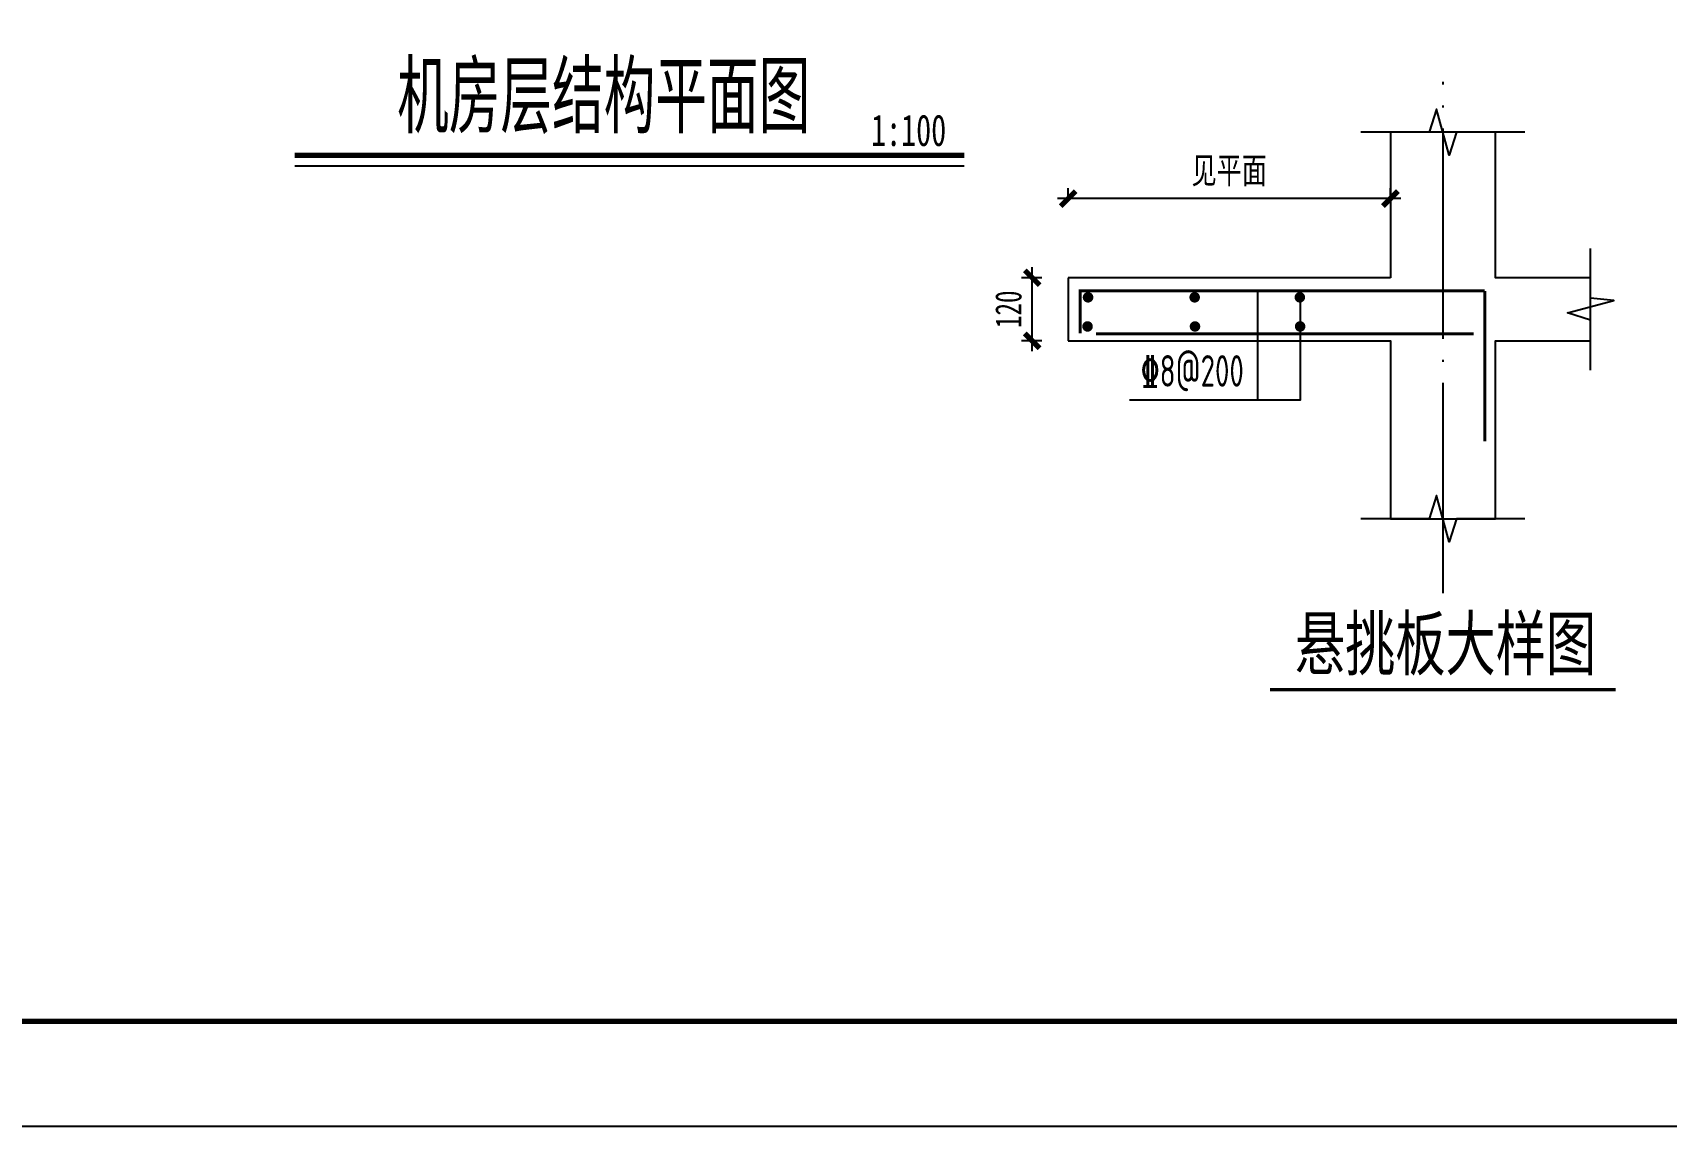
# Model space of a CAD drawing. Extents: x -3200781797 to -8106663, y 494714 to 1244925.
# Drawn here: x -8181957 to -8166419, y 1136664 to 1147070 of the extents above; entities that cross this region are included whole.
import ezdxf
from ezdxf.enums import TextEntityAlignment as Align
from ezdxf.xclip import XClip

# ---------------------------------------------------------------- set-up
doc = ezdxf.new("R2010")
doc.units = 0
doc.header["$LTSCALE"] = 1000
doc.header["$MEASUREMENT"] = 0
doc.header["$XCLIPFRAME"] = 0
doc.linetypes.add('DASH', pattern=[0.35, 0.25, -0.1])
doc.linetypes.add('节点$0$DOTE', pattern=[2.42, 2, -0.2, 0.02, -0.2])
doc.layers.get('Defpoints').update_dxf_attribs({"color": 30, "linetype": 'DASH'})
for name, color, linetype in [('3#4#5#模板$0$BORDER', 7, 'Continuous'), ('NUM', 7, 'Continuous'), ('S-ANNO-TEXT', 7, 'Continuous'), ('S-PC-FQ-WYQ', 4, 'Continuous'), ('节点$0$NUM', 7, 'Continuous'), ('节点$0$S-ANNO-DOTE', 230, '节点$0$DOTE'), ('节点$0$S-ANNO-THIN', 3, 'Continuous'), ('节点$0$S-DETL', 4, 'Continuous'), ('节点$0$S-DETL-DIMS', 210, 'Continuous'), ('节点$0$S-DETL-REIN-TEXT', 1, 'Continuous'), ('节点$0$S-DETL-SBAR', 6, 'Continuous')]:
    doc.layers.add(name, color=color, linetype=linetype)
doc.styles.add('宋体', font='', dxfattribs={"width": 0.8})
doc.styles.add('楷体', font='', dxfattribs={"width": 0.6})
doc.styles.add('节点$0$TSSD_NORM', font='tssdeng2.shx', dxfattribs={"width": 0.7, "bigfont": 'tssdchn.shx'})
doc.styles.add('节点$0$楷体', font='', dxfattribs={"width": 0.7, "height": 250})
doc.styles.get('宋体').set_extended_font_data('SimSun')
doc.styles.get('楷体').set_extended_font_data('KaiTi_GB2312')
doc.styles.get('节点$0$楷体').set_extended_font_data('KaiTi_GB2312')
doc.dimstyles.new('节点$0$TSSD_20_100', dxfattribs={"dimtxt": 300, "dimasz": 100, "dimexe": 100, "dimexo": 250, "dimgap": 100, "dimtad": 1, "dimdec": 0, "dimlfac": 0.2, "dimzin": 0, "dimdsep": 46, "dimtxsty": '节点$0$楷体', "dimblk": '节点$0$_ArchTick', "dimcen": 0, "dimdle": 100, "dimclrt": 7, "dimadec": 0, "dimazin": 0, "dimtfac": 1, "dimtdec": 0, "dimtix": 1, "dimtmove": 2, "dimatfit": 3, "dimfxl": 1, "dimtolj": 1, "dimtzin": 0, "dimarcsym": 0})

# ---------------------------------------------------------------- blocks, each defined once
blk = doc.blocks.new('节点$0$_ArchTick')
at = {"color": 0, "linetype": 'ByBlock', "const_width": 0.5}
blk.add_lwpolyline([(-0.71, -0.71), (0.71, 0.71)], dxfattribs=at)
blk = doc.blocks.new('*D3960')
at = {"layer": 'Defpoints', "color": 0, "transparency": 16777216}
for p in [(40702, -124010), (40702, -124250), (43767, -124250)]:
    blk.add_point(p, dxfattribs=at)
at = {"layer": '节点$0$S-DETL-DIMS', "color": 0, "lineweight": -2, "transparency": 16777216}
for p, q in [((40702, -124000), (40702, -123910)), ((43767, -124000), (43767, -123910)), ((43867, -124010), (40602, -124010))]:
    blk.add_line(p, q, dxfattribs=at)
at = {"layer": '节点$0$S-DETL-DIMS', "color": 0, "lineweight": -2, "transparency": 16777216, "xscale": 100, "yscale": 100, "zscale": 100, "rotation": 180}
blk.add_blockref('节点$0$_ArchTick', (40702, -124010), dxfattribs=at)
at = {"layer": '节点$0$S-DETL-DIMS', "color": 0, "lineweight": -2, "transparency": 16777216, "xscale": 100, "yscale": 100, "zscale": 100}
blk.add_blockref('节点$0$_ArchTick', (43767, -124010), dxfattribs=at)
at = {"layer": '节点$0$S-DETL-DIMS', "color": 7, "transparency": 16777216, "insert": (42234, -123755), "char_height": 250, "attachment_point": 5, "style": '节点$0$楷体'}
blk.add_mtext('\\A1;见平面', dxfattribs=at)
blk = doc.blocks.new('*D3959')
at = {"layer": 'Defpoints', "color": 0, "transparency": 16777216}
for p in [(40360, -124763), (40702, -124763), (40702, -125363)]:
    blk.add_point(p, dxfattribs=at)
at = {"layer": '节点$0$S-DETL-DIMS', "color": 0, "lineweight": -2, "transparency": 16777216}
for p, q in [((40452, -124763), (40260, -124763)), ((40360, -125463), (40360, -124663)), ((40452, -125363), (40260, -125363))]:
    blk.add_line(p, q, dxfattribs=at)
at = {"layer": '节点$0$S-DETL-DIMS', "color": 0, "lineweight": -2, "transparency": 16777216, "xscale": 100, "yscale": 100, "zscale": 100}
for p, rotation in [((40360, -124763), 90), ((40360, -125363), 270)]:
    blk.add_blockref('节点$0$_ArchTick', p, dxfattribs=dict(at, rotation=rotation))
at = {"layer": '节点$0$S-DETL-DIMS', "color": 7, "transparency": 16777216, "insert": (40135, -125063), "char_height": 250, "attachment_point": 5, "rotation": 90, "style": '节点$0$楷体'}
blk.add_mtext('\\A1;120', dxfattribs=at)
blk = doc.blocks.new('节点')
at = {"layer": '节点$0$NUM', "const_width": 30}
blk.add_lwpolyline([(42620.3, -128682.6), (45909.9, -128682.6)], dxfattribs=at)
at = {"layer": '节点$0$S-ANNO-DOTE'}
blk.add_line((44268.3, -127763.8), (44268.3, -122898.5), dxfattribs=at)
at = {"layer": '节点$0$S-ANNO-THIN'}
for points in [[(45046.9, -123378.2), (44396.9, -123378.2), (44326.9, -123598.2), (44206.9, -123158.2), (44136.9, -123378.2), (43486.9, -123378.2)], [(45670.9, -125643.1), (45670.9, -125168.1), (45450.9, -125098.1), (45890.9, -124978.1), (45670.9, -124958.1), (45670.9, -124483.1)], [(45046.9, -127055.1), (44396.9, -127055.1), (44326.9, -127275.1), (44206.9, -126835.1), (44136.9, -127055.1), (43486.9, -127055.1)]]:
    blk.add_lwpolyline(points, dxfattribs=at)
at = {"layer": '节点$0$S-DETL'}
for points in [[(40701.6, -125363.1), (43766.9, -125363.1), (43766.9, -127055.1), (44766.9, -127055.1), (44766.9, -125363.1), (45670.9, -125363.1), (45670.9, -124763.1), (44766.9, -124763.1), (44766.9, -123378.2), (43766.9, -123378.2), (43766.9, -124763.1)], [(43766.9, -124763.1), (40701.6, -124763.1)], [(40701.6, -124763.1), (40701.6, -125363.1)]]:
    blk.add_lwpolyline(points, dxfattribs=at)
at = {"layer": '节点$0$S-DETL-DIMS'}
blk.add_lwpolyline([(44664.7, -124888.3, 30, 30, 0), (40817.2, -124888.3, 30, 30, 0), (40817.2, -125293.3, 0, 0, 0)], format="xyseb", dxfattribs=at)
at = {"layer": '节点$0$S-DETL-DIMS', "const_width": 30}
for points in [[(44664.7, -126319.6), (44664.7, -124888.3)], [(44559.7, -125296.3), (40967.1, -125296.3), (40967.1, -125296.3)]]:
    blk.add_lwpolyline(points, dxfattribs=at)
at = {"layer": '节点$0$S-DETL-DIMS'}
blk.add_lwpolyline([(45670.9, -124888.3, 0, 0, 0), (45670.9, -124888.3, 30, 30, 0)], format="xyseb", close=True, dxfattribs=at)
blk.add_lwpolyline([(42908.2, -124963.2), (42908.2, -125926.3), (41287.1, -125926.3)], dxfattribs=at)
at = {"layer": '节点$0$S-DETL-SBAR', "const_width": 50}
for points in [[(40891.5, -124974.2, -1), (40891.5, -124924.2, -1)], [(41905.3, -124974.2, -1), (41905.3, -124924.2, -1)], [(42905.3, -124974.2, -1), (42905.3, -124924.2, -1)], [(40886.6, -125251.4, -1), (40886.6, -125201.4, -1)], [(41908.5, -125251.4, -1), (41908.5, -125201.4, -1)], [(42908.5, -125251.4, -1), (42908.5, -125201.4, -1)]]:
    blk.add_lwpolyline(points, format="xyb", close=True, dxfattribs=at)
at = {"layer": '节点$0$S-DETL-SBAR'}
blk.add_lwpolyline([(42505.8, -125926.3), (42505.8, -124888.3)], dxfattribs=at)
at = {"layer": '节点$0$NUM', "style": '节点$0$楷体', "width": 0.7}
blk.add_text('悬挑板大样图', height=500, dxfattribs=at).set_placement((44291.1, -127991.9), align=Align.TOP_CENTER)
at = {"layer": '节点$0$S-DETL-REIN-TEXT', "style": '节点$0$TSSD_NORM', "width": 0.7}
blk.add_text('%%1328@200', height=300, rotation=360, dxfattribs=at).set_placement((41392.7, -125889.2, 0), align=Align.BOTTOM_LEFT)
at = {"layer": '节点$0$S-DETL-DIMS'}
dim = blk.add_linear_dim(base=(40701.6, -124010.2), p1=(43766.9, -124249.6), p2=(40701.6, -124249.6), text='见平面', dimstyle='节点$0$TSSD_20_100', dxfattribs=at)
dim.commit()
dim.dimension.update_dxf_attribs({"geometry": '*D3960', "text_midpoint": (42234.3, -123754.8)})
dim = blk.add_linear_dim(base=(40360.5, -124763.1), p1=(40701.6, -125363.1), p2=(40701.6, -124763.1), angle=90, dimstyle='节点$0$TSSD_20_100', dxfattribs=at)
dim.commit()
dim.dimension.update_dxf_attribs({"geometry": '*D3959', "text_midpoint": (40135.5, -125063.1)})

msp = doc.modelspace()

# ---------------------------------------------------------------- linework, layer by layer
at = {"layer": '3#4#5#模板$0$BORDER'}
msp.add_lwpolyline([(-8190763.2, 1136664.2), (-8190763.2, 1196064.2), (-8106663.2, 1196064.2), (-8106663.2, 1136664.2)], close=True, dxfattribs=at)
at = {"layer": '3#4#5#模板$0$BORDER', "const_width": 50}
msp.add_lwpolyline([(-8188263.2, 1137664.2), (-8188263.2, 1195064.2), (-8107663.2, 1195064.2), (-8107663.2, 1137664.2)], close=True, dxfattribs=at)
at = {"layer": 'NUM', "const_width": 50}
msp.add_lwpolyline([(-8179464.1, 1145901.6), (-8173097.4, 1145901.6)], dxfattribs=at)
at = {"layer": 'NUM'}
msp.add_lwpolyline([(-8179464.1, 1145801.6), (-8173097.4, 1145801.6)], dxfattribs=at)

# ---------------------------------------------------------------- block references
at = {"layer": 'S-PC-FQ-WYQ'}
ref = msp.add_blockref('节点', (-8212810.6, 1269500.7), dxfattribs=at)
XClip(ref).set_block_clipping_path([(38965.8639718872, -131022.4776922732), (48495.5138998013, -121922.268819106)])

# ---------------------------------------------------------------- texts
at = {"layer": 'NUM', "style": '楷体', "width": 0.6}
msp.add_text('机房层结构平面图', height=600, dxfattribs=at).set_placement((-8178489.8, 1145997.6), align=Align.BOTTOM_LEFT)
at = {"layer": 'S-ANNO-TEXT', "linetype": 'Continuous', "style": '宋体', "width": 0.7}
msp.add_text('1:100', height=300, dxfattribs=at).set_placement((-8173982.6, 1145901.6), align=Align.BOTTOM_LEFT)

doc.saveas('drawing.dxf')
